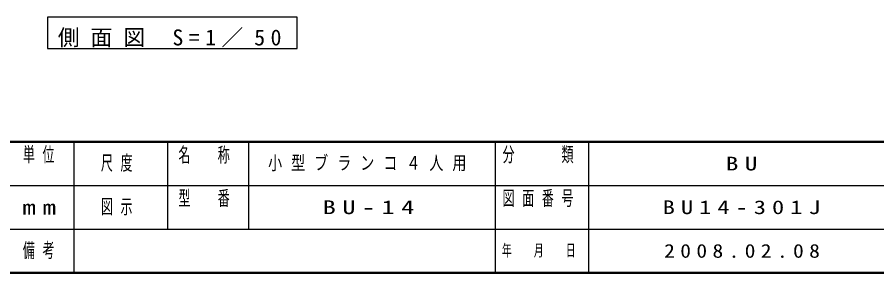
# Model space of a CAD drawing. Units: millimetres, scale not verified, with parts at other scales. Extents: x -35408 to 50, y -49934 to 13350.
# Drawn here: x -10578 to -3692, y 0 to 2050 of the extents above; entities that cross this region are included whole.
import ezdxf

# ---------------------------------------------------------------- set-up
doc = ezdxf.new("R2010")
doc.units = ezdxf.units.MM
doc.layers.add('A3図枠', color=7, linetype='Continuous', lineweight=25)
doc.layers.add('補助', color=2, linetype='Continuous', lineweight=25)
doc.layers.add('図面プロファイル', color=7, linetype='Continuous')
doc.styles.add('ＭＳ ゴシック', font='')
doc.styles.get('ＭＳ ゴシック').set_extended_font_data('MS Gothic')

msp = doc.modelspace()

# ---------------------------------------------------------------- linework, layer by layer
at = {"layer": 'A3図枠', "lineweight": 50}
for p, q in [((-19250, 1050), (0, 1050)), ((-19250, 0), (0, 0))]:
    msp.add_line(p, q, dxfattribs=at)
at = {"layer": 'A3図枠', "color": 211}
for p, q in [((-10125, 1050), (-10125, 350)), ((-9375, 1050), (-9375, 350)), ((-6750, 1050), (-6750, 0)), ((-9375, 700), (-3500, 700)), ((-12125, 350), (0, 350))]:
    msp.add_line(p, q, dxfattribs=at)
at = {"layer": 'A3図枠'}
for p, q in [((-8725, 1050), (-8725, 350)), ((-6000, 1050), (-6000, 0)), ((-12125, 700), (-9375, 700)), ((-10125, 350), (-10125, 0))]:
    msp.add_line(p, q, dxfattribs=at)
at = {"layer": '補助'}
msp.add_lwpolyline([(-10335, 2050), (-10335, 1800), (-8335, 1800), (-8335, 2050)], close=True, dxfattribs=at)

# ---------------------------------------------------------------- texts
at = {"layer": 'A3図枠', "color": 4, "style": 'ＭＳ ゴシック'}
for s, insert, char_height, attachment_point in [('\\T1.64;\\W0.6;単位', (-10375, 1008.333), 117.3, 2), ('\\T1.64;\\W0.6;名\u3000称', (-9050, 1005.138), 117.3, 2), ('\\T1.64;\\W0.6;分\u3000\u3000類', (-6375, 1008.333), 117.3, 2), ('\\T1.64;\\W0.6;尺度', (-9750, 875), 117.3, 5), ('\\T1.64;\\W0.6;型\u3000番', (-9050, 658.333), 117.3, 2), ('\\T1.64;\\W0.6;図面番号', (-6375, 658.333), 117.3, 2), ('\\T1.5;\\W1.35;mm', (-10375, 525), 117.3, 5), ('\\T1.64;\\W0.6;図示', (-9750, 525), 117.3, 5), ('\\T1.64;\\W0.6;備考', (-10375, 175), 117.3, 5), ('\\T1.64;\\W0.6;年\u3000月\u3000日', (-6375, 175), 95.31, 5)]:
    msp.add_mtext(s, dxfattribs=dict(at, insert=insert, char_height=char_height, attachment_point=attachment_point))
at = {"layer": '図面プロファイル', "char_height": 110, "attachment_point": 5, "style": 'ＭＳ ゴシック'}
for s, insert in [('\\T1.64;\\W0.75;小型ブランコ４人用', (-7737.5, 875)), ('\\T1.5;\\W1.35;BU', (-4750, 875)), ('\\T1.5;\\W1.4;BU-14', (-7737.5, 525)), ('\\T1.5;\\W1.3;BU14-301J', (-4750, 525)), ('\\T1.5;\\W1.15;2008.02.08', (-4750, 175))]:
    msp.add_mtext(s, dxfattribs=dict(at, insert=insert))
at = {"layer": '補助', "insert": (-9335, 1808.333), "char_height": 128.3, "attachment_point": 8, "style": 'ＭＳ ゴシック'}
msp.add_mtext('\\T1.5;側面図\\~S=1／50', dxfattribs=at)

doc.saveas('drawing.dxf')
